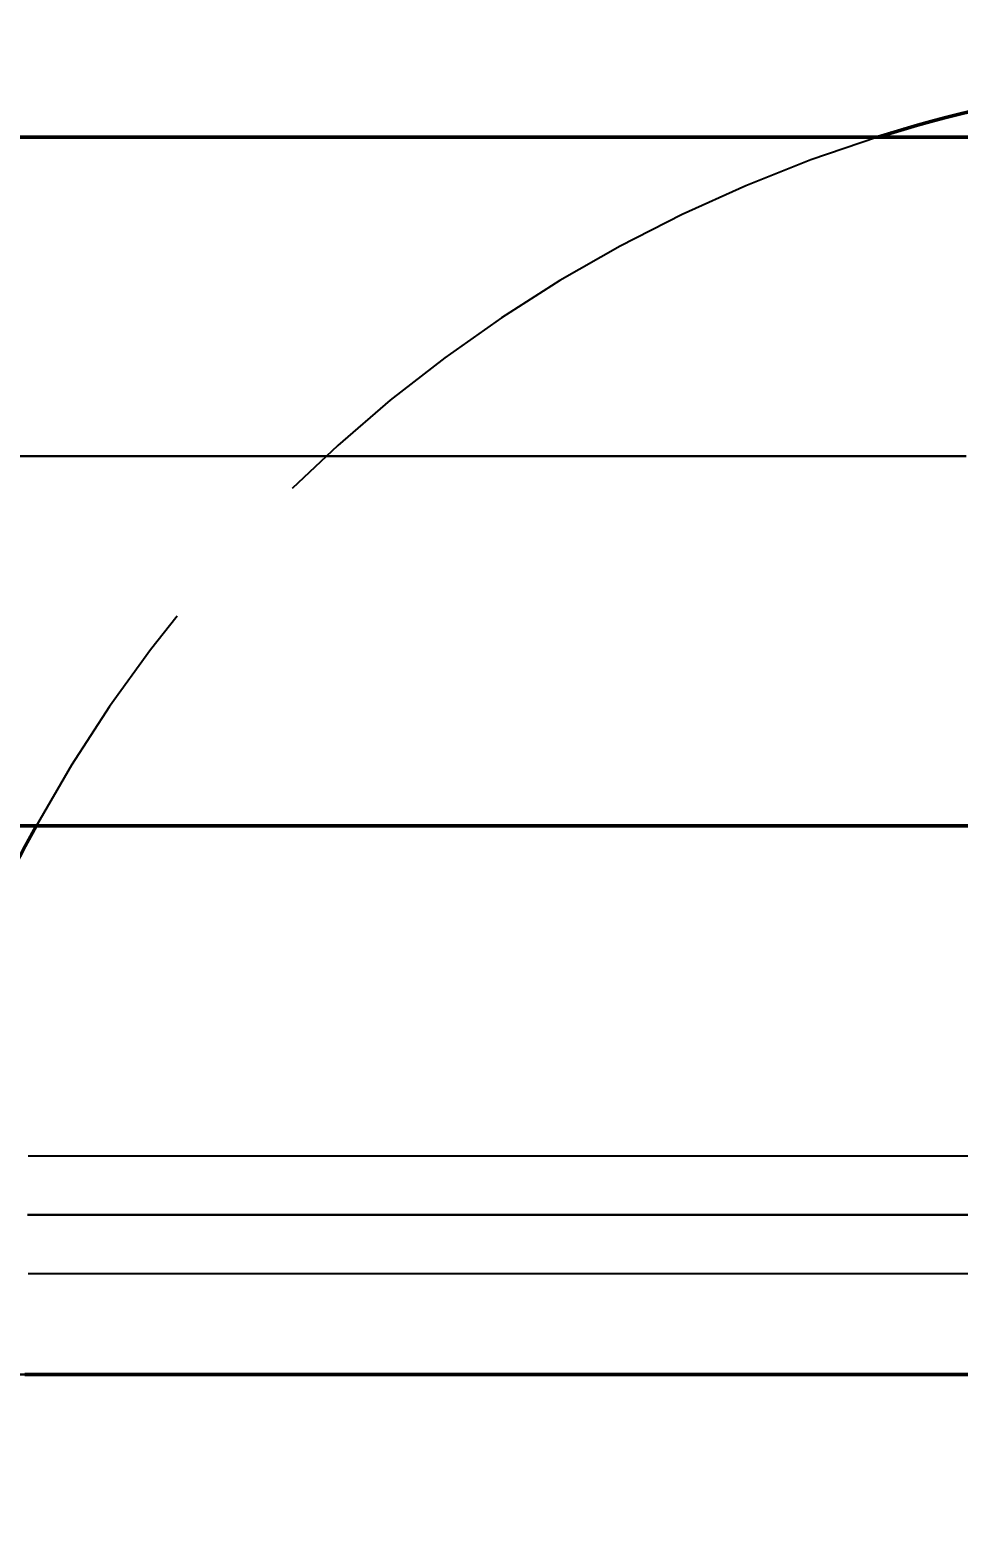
# Model space of a CAD drawing. Header units: millimetres. Extents: x 0 to 420, y 0 to 297.
# Drawn here: x 81.16 to 85.2, y 205.43 to 211.96 of the extents above; entities that cross this region are included whole.
import ezdxf

# ---------------------------------------------------------------- set-up
doc = ezdxf.new("R2010")
doc.units = ezdxf.units.MM
doc.linetypes.add('ISO02-TRAZOS', pattern=[3.75, 3, -0.75])
for name, color, linetype, lineweight in [('01-VISIBLE', 7, 'CONTINUOUS', 50), ('02-OCULTA', 4, 'ISO02-TRAZOS', 25), ('04-COTA', 3, 'CONTINUOUS', 25)]:
    doc.layers.add(name, color=color, linetype=linetype, lineweight=lineweight)
doc.styles.add('ISO3098', font='isocpeur.ttf')
doc.dimstyles.new('FLAMA-ISO', dxfattribs={"dimtxt": 3.5, "dimasz": 3, "dimexe": 2, "dimexo": 1, "dimgap": 1, "dimtad": 1, "dimdec": 1, "dimtxsty": 'ISO3098', "dimcen": 2.5, "dimclrd": 3, "dimclre": 3, "dimclrt": 3, "dimazin": 3, "dimtfac": 1, "dimtmove": 0, "dimatfit": 3, "dimlwd": 25, "dimlwe": 25})

msp = doc.modelspace()

# ---------------------------------------------------------------- linework, layer by layer
at = {"layer": '01-VISIBLE'}
for p, q in [((77.0962, 211.4935), (96.4038, 211.4935)), ((77.0962, 208.4935), (96.4038, 208.4935))]:
    msp.add_line(p, q, dxfattribs=at)
msp.add_lwpolyline([(81.1341, 206.105), (81.1842, 206.105), (81.2343, 206.105), (81.2845, 206.105), (81.3346, 206.105), (81.3848, 206.105), (81.4349, 206.105), (81.4851, 206.105), (81.5352, 206.105), (81.5853, 206.105), (81.6355, 206.105), (81.6856, 206.105), (81.7358, 206.105), (81.7859, 206.105), (81.8361, 206.105), (81.8862, 206.105), (81.9363, 206.105), (81.9865, 206.105), (82.0366, 206.105), (82.0868, 206.105), (82.1369, 206.105), (82.1871, 206.105), (82.2372, 206.105), (82.2873, 206.105), (82.3375, 206.105), (82.3876, 206.105), (82.4378, 206.105), (82.4879, 206.105), (82.538, 206.105), (82.5882, 206.105), (82.6383, 206.105), (82.6885, 206.105), (82.7386, 206.105), (82.7888, 206.105), (82.8389, 206.105), (82.889, 206.105), (82.9392, 206.105), (82.9893, 206.105), (83.0395, 206.105), (83.0896, 206.105), (83.1398, 206.105), (83.1899, 206.105), (83.24, 206.105), (83.2902, 206.105), (83.3403, 206.105), (83.3905, 206.105), (83.4406, 206.105), (83.4908, 206.105), (83.5409, 206.105), (83.591, 206.105), (83.6412, 206.105), (83.6913, 206.105), (83.7415, 206.105), (83.7916, 206.105), (83.8417, 206.105), (83.8919, 206.105), (83.942, 206.105), (83.9922, 206.105), (84.0423, 206.105), (84.0925, 206.105), (84.1426, 206.105), (84.1927, 206.105), (84.2429, 206.105), (84.293, 206.105), (84.3432, 206.105), (84.3933, 206.105), (84.4435, 206.105), (84.4936, 206.105), (84.5437, 206.105), (84.5939, 206.105), (84.644, 206.105), (84.6942, 206.105), (84.7443, 206.105), (84.7945, 206.105), (84.8446, 206.105), (84.8947, 206.105), (84.9449, 206.105), (84.995, 206.105), (85.0452, 206.105), (85.0953, 206.105), (85.1454, 206.105), (85.1956, 206.105), (85.2457, 206.105)], dxfattribs=at)
for start, end in [(72.57726, 107.42274), (151.18654, -180)]:
    msp.add_arc((86.75, 205.4312), 6.3537, start, end, dxfattribs=at)
at = {"layer": '02-OCULTA'}
for p, q in [((77.0962, 211.4935), (85.75, 211.4935)), ((77.0962, 208.4935), (85.75, 208.4935))]:
    msp.add_line(p, q, dxfattribs=at)
for points in [[(81.1008, 210.105), (81.1697, 210.105), (81.2386, 210.105), (81.3075, 210.105), (81.3764, 210.105), (81.4453, 210.105), (81.5142, 210.105), (81.5831, 210.105), (81.652, 210.105), (81.7209, 210.105), (81.7898, 210.105), (81.8587, 210.105), (81.9276, 210.105), (81.9964, 210.105), (82.0653, 210.105), (82.1342, 210.105), (82.2031, 210.105), (82.272, 210.105), (82.3409, 210.105), (82.4098, 210.105), (82.4787, 210.105), (82.5476, 210.105), (82.6165, 210.105), (82.6854, 210.105), (82.7543, 210.105), (82.8232, 210.105), (82.892, 210.105), (82.9609, 210.105), (83.0298, 210.105), (83.0987, 210.105), (83.1676, 210.105), (83.2365, 210.105), (83.3054, 210.105), (83.3743, 210.105), (83.4432, 210.105), (83.5121, 210.105), (83.581, 210.105), (83.6499, 210.105), (83.7187, 210.105), (83.7876, 210.105), (83.8565, 210.105), (83.9254, 210.105), (83.9943, 210.105), (84.0632, 210.105), (84.1321, 210.105), (84.201, 210.105), (84.2699, 210.105), (84.3388, 210.105), (84.4077, 210.105), (84.4766, 210.105), (84.5455, 210.105), (84.6143, 210.105), (84.6832, 210.105), (84.7521, 210.105), (84.821, 210.105), (84.8899, 210.105), (84.9588, 210.105), (85.0277, 210.105), (85.0966, 210.105), (85.1655, 210.105), (85.2344, 210.105)], [(85.2344, 210.105), (85.1655, 210.105), (85.0966, 210.105), (85.0277, 210.105), (84.9588, 210.105), (84.8899, 210.105), (84.821, 210.105), (84.7521, 210.105), (84.6832, 210.105), (84.6143, 210.105), (84.5455, 210.105), (84.4766, 210.105), (84.4077, 210.105), (84.3388, 210.105), (84.2699, 210.105), (84.201, 210.105), (84.1321, 210.105), (84.0632, 210.105), (83.9943, 210.105), (83.9254, 210.105), (83.8565, 210.105), (83.7876, 210.105), (83.7187, 210.105), (83.6499, 210.105), (83.581, 210.105), (83.5121, 210.105), (83.4432, 210.105), (83.3743, 210.105), (83.3054, 210.105), (83.2365, 210.105), (83.1676, 210.105), (83.0987, 210.105), (83.0298, 210.105), (82.9609, 210.105), (82.892, 210.105), (82.8232, 210.105), (82.7543, 210.105), (82.6854, 210.105), (82.6165, 210.105), (82.5476, 210.105), (82.4787, 210.105), (82.4098, 210.105), (82.3409, 210.105), (82.272, 210.105), (82.2031, 210.105), (82.1342, 210.105), (82.0653, 210.105), (81.9964, 210.105), (81.9276, 210.105), (81.8587, 210.105), (81.7898, 210.105), (81.7209, 210.105), (81.652, 210.105), (81.5831, 210.105), (81.5142, 210.105), (81.4453, 210.105), (81.3764, 210.105), (81.3075, 210.105), (81.2386, 210.105), (81.1697, 210.105), (81.1008, 210.105)], [(81.1478, 210.105), (81.1978, 210.105), (81.2479, 210.105), (81.2979, 210.105), (81.3479, 210.105), (81.3979, 210.105), (81.4479, 210.105), (81.498, 210.105), (81.548, 210.105), (81.598, 210.105), (81.648, 210.105), (81.698, 210.105), (81.7481, 210.105), (81.7981, 210.105), (81.8481, 210.105), (81.8981, 210.105), (81.9481, 210.105), (81.9982, 210.105), (82.0482, 210.105), (82.0982, 210.105), (82.1482, 210.105), (82.1982, 210.105), (82.2483, 210.105), (82.2983, 210.105), (82.3483, 210.105), (82.3983, 210.105), (82.4483, 210.105), (82.4983, 210.105), (82.5484, 210.105), (82.5984, 210.105), (82.6484, 210.105), (82.6984, 210.105), (82.7484, 210.105), (82.7985, 210.105), (82.8485, 210.105), (82.8985, 210.105), (82.9485, 210.105), (82.9985, 210.105), (83.0486, 210.105), (83.0986, 210.105), (83.1486, 210.105), (83.1986, 210.105), (83.2486, 210.105), (83.2987, 210.105), (83.3487, 210.105), (83.3987, 210.105), (83.4487, 210.105), (83.4987, 210.105), (83.5488, 210.105), (83.5988, 210.105), (83.6488, 210.105), (83.6988, 210.105), (83.7488, 210.105), (83.7989, 210.105), (83.8489, 210.105), (83.8989, 210.105), (83.9489, 210.105), (83.9989, 210.105), (84.049, 210.105), (84.099, 210.105), (84.149, 210.105), (84.199, 210.105), (84.249, 210.105), (84.299, 210.105), (84.3491, 210.105), (84.3991, 210.105), (84.4491, 210.105), (84.4991, 210.105), (84.5491, 210.105), (84.5992, 210.105), (84.6492, 210.105), (84.6992, 210.105), (84.7492, 210.105), (84.7992, 210.105), (84.8493, 210.105), (84.8993, 210.105), (84.9493, 210.105), (84.9993, 210.105), (85.0493, 210.105), (85.0994, 210.105), (85.1494, 210.105), (85.1994, 210.105)], [(85.21, 210.105), (85.14, 210.105), (85.07, 210.105), (85, 210.105), (84.93, 210.105), (84.86, 210.105), (84.79, 210.105), (84.72, 210.105), (84.65, 210.105), (84.58, 210.105), (84.51, 210.105), (84.44, 210.105), (84.37, 210.105), (84.3, 210.105), (84.23, 210.105), (84.16, 210.105), (84.09, 210.105), (84.02, 210.105), (83.95, 210.105), (83.88, 210.105), (83.81, 210.105), (83.74, 210.105), (83.67, 210.105), (83.6, 210.105), (83.53, 210.105), (83.46, 210.105), (83.39, 210.105), (83.32, 210.105), (83.25, 210.105), (83.18, 210.105), (83.11, 210.105), (83.04, 210.105), (82.97, 210.105), (82.9, 210.105), (82.83, 210.105), (82.76, 210.105), (82.69, 210.105), (82.62, 210.105), (82.55, 210.105), (82.48, 210.105), (82.41, 210.105), (82.34, 210.105), (82.27, 210.105), (82.2, 210.105), (82.13, 210.105), (82.06, 210.105), (81.99, 210.105), (81.92, 210.105), (81.85, 210.105), (81.78, 210.105), (81.71, 210.105), (81.64, 210.105), (81.57, 210.105), (81.5, 210.105), (81.43, 210.105), (81.36, 210.105), (81.29, 210.105), (81.22, 210.105), (81.15, 210.105)], [(85.2468, 207.056), (85.1785, 207.056), (85.1102, 207.056), (85.0419, 207.056), (84.9736, 207.056), (84.9052, 207.056), (84.8369, 207.056), (84.7686, 207.056), (84.7002, 207.056), (84.6319, 207.056), (84.5636, 207.056), (84.4953, 207.056), (84.4269, 207.056), (84.3586, 207.056), (84.2903, 207.056), (84.222, 207.056), (84.1536, 207.056), (84.0853, 207.056), (84.017, 207.056), (83.9487, 207.056), (83.8803, 207.056), (83.812, 207.056), (83.7437, 207.056), (83.6754, 207.056), (83.6071, 207.056), (83.5387, 207.056), (83.4704, 207.056), (83.4021, 207.056), (83.3337, 207.056), (83.2654, 207.056), (83.1971, 207.056), (83.1288, 207.056), (83.0605, 207.056), (82.9921, 207.056), (82.9238, 207.056), (82.8555, 207.056), (82.7871, 207.056), (82.7188, 207.056), (82.6505, 207.056), (82.5822, 207.056), (82.5138, 207.056), (82.4455, 207.056), (82.3772, 207.056), (82.3089, 207.056), (82.2405, 207.056), (82.1722, 207.056), (82.1039, 207.056), (82.0356, 207.056), (81.9672, 207.056), (81.8989, 207.056), (81.8306, 207.056), (81.7623, 207.056), (81.6939, 207.056), (81.6256, 207.056), (81.5573, 207.056), (81.489, 207.056), (81.4206, 207.056), (81.3523, 207.056), (81.284, 207.056), (81.2157, 207.056), (81.1474, 207.056)], [(85.2468, 207.056), (85.1785, 207.056), (85.1102, 207.056), (85.0419, 207.056), (84.9736, 207.056), (84.9052, 207.056), (84.8369, 207.056), (84.7686, 207.056), (84.7002, 207.056), (84.6319, 207.056), (84.5636, 207.056), (84.4953, 207.056), (84.4269, 207.056), (84.3586, 207.056), (84.2903, 207.056), (84.222, 207.056), (84.1536, 207.056), (84.0853, 207.056), (84.017, 207.056), (83.9487, 207.056), (83.8803, 207.056), (83.812, 207.056), (83.7437, 207.056), (83.6754, 207.056), (83.6071, 207.056), (83.5387, 207.056), (83.4704, 207.056), (83.4021, 207.056), (83.3337, 207.056), (83.2654, 207.056), (83.1971, 207.056), (83.1288, 207.056), (83.0605, 207.056), (82.9921, 207.056), (82.9238, 207.056), (82.8555, 207.056), (82.7871, 207.056), (82.7188, 207.056), (82.6505, 207.056), (82.5822, 207.056), (82.5138, 207.056), (82.4455, 207.056), (82.3772, 207.056), (82.3089, 207.056), (82.2405, 207.056), (82.1722, 207.056), (82.1039, 207.056), (82.0356, 207.056), (81.9672, 207.056), (81.8989, 207.056), (81.8306, 207.056), (81.7623, 207.056), (81.6939, 207.056), (81.6256, 207.056), (81.5573, 207.056), (81.489, 207.056), (81.4206, 207.056), (81.3523, 207.056), (81.284, 207.056), (81.2157, 207.056), (81.1474, 207.056)], [(85.2644, 206.8), (85.1969, 206.8), (85.1294, 206.8), (85.0619, 206.8), (84.9943, 206.8), (84.9268, 206.8), (84.8593, 206.8), (84.7918, 206.8), (84.7242, 206.8), (84.6567, 206.8), (84.5892, 206.8), (84.5217, 206.8), (84.4541, 206.8), (84.3866, 206.8), (84.3191, 206.8), (84.2516, 206.8), (84.184, 206.8), (84.1165, 206.8), (84.049, 206.8), (83.9815, 206.8), (83.9139, 206.8), (83.8464, 206.8), (83.7789, 206.8), (83.7114, 206.8), (83.6439, 206.8), (83.5763, 206.8), (83.5088, 206.8), (83.4413, 206.8), (83.3738, 206.8), (83.3062, 206.8), (83.2387, 206.8), (83.1712, 206.8), (83.1037, 206.8), (83.0361, 206.8), (82.9686, 206.8), (82.9011, 206.8), (82.8336, 206.8), (82.766, 206.8), (82.6985, 206.8), (82.631, 206.8), (82.5635, 206.8), (82.4959, 206.8), (82.4284, 206.8), (82.3609, 206.8), (82.2934, 206.8), (82.2258, 206.8), (82.1583, 206.8), (82.0908, 206.8), (82.0232, 206.8), (81.9557, 206.8), (81.8882, 206.8), (81.8207, 206.8), (81.7532, 206.8), (81.6856, 206.8), (81.6181, 206.8), (81.5506, 206.8), (81.4831, 206.8), (81.4155, 206.8), (81.348, 206.8), (81.2805, 206.8), (81.213, 206.8), (81.1454, 206.8)], [(81.1454, 206.8), (81.213, 206.8), (81.2805, 206.8), (81.348, 206.8), (81.4155, 206.8), (81.4831, 206.8), (81.5506, 206.8), (81.6181, 206.8), (81.6856, 206.8), (81.7532, 206.8), (81.8207, 206.8), (81.8882, 206.8), (81.9557, 206.8), (82.0232, 206.8), (82.0908, 206.8), (82.1583, 206.8), (82.2258, 206.8), (82.2934, 206.8), (82.3609, 206.8), (82.4284, 206.8), (82.4959, 206.8), (82.5635, 206.8), (82.631, 206.8), (82.6985, 206.8), (82.766, 206.8), (82.8336, 206.8), (82.9011, 206.8), (82.9686, 206.8), (83.0361, 206.8), (83.1037, 206.8), (83.1712, 206.8), (83.2387, 206.8), (83.3062, 206.8), (83.3738, 206.8), (83.4413, 206.8), (83.5088, 206.8), (83.5763, 206.8), (83.6439, 206.8), (83.7114, 206.8), (83.7789, 206.8), (83.8464, 206.8), (83.9139, 206.8), (83.9815, 206.8), (84.049, 206.8), (84.1165, 206.8), (84.184, 206.8), (84.2516, 206.8), (84.3191, 206.8), (84.3866, 206.8), (84.4541, 206.8), (84.5217, 206.8), (84.5892, 206.8), (84.6567, 206.8), (84.7242, 206.8), (84.7918, 206.8), (84.8593, 206.8), (84.9268, 206.8), (84.9943, 206.8), (85.0619, 206.8), (85.1294, 206.8), (85.1969, 206.8), (85.2644, 206.8)], [(85.2644, 206.8), (85.1969, 206.8), (85.1294, 206.8), (85.0619, 206.8), (84.9943, 206.8), (84.9268, 206.8), (84.8593, 206.8), (84.7918, 206.8), (84.7242, 206.8), (84.6567, 206.8), (84.5892, 206.8), (84.5217, 206.8), (84.4541, 206.8), (84.3866, 206.8), (84.3191, 206.8), (84.2516, 206.8), (84.184, 206.8), (84.1165, 206.8), (84.049, 206.8), (83.9815, 206.8), (83.9139, 206.8), (83.8464, 206.8), (83.7789, 206.8), (83.7114, 206.8), (83.6439, 206.8), (83.5763, 206.8), (83.5088, 206.8), (83.4413, 206.8), (83.3738, 206.8), (83.3062, 206.8), (83.2387, 206.8), (83.1712, 206.8), (83.1037, 206.8), (83.0361, 206.8), (82.9686, 206.8), (82.9011, 206.8), (82.8336, 206.8), (82.766, 206.8), (82.6985, 206.8), (82.631, 206.8), (82.5635, 206.8), (82.4959, 206.8), (82.4284, 206.8), (82.3609, 206.8), (82.2934, 206.8), (82.2258, 206.8), (82.1583, 206.8), (82.0908, 206.8), (82.0232, 206.8), (81.9557, 206.8), (81.8882, 206.8), (81.8207, 206.8), (81.7532, 206.8), (81.6856, 206.8), (81.6181, 206.8), (81.5506, 206.8), (81.4831, 206.8), (81.4155, 206.8), (81.348, 206.8), (81.2805, 206.8), (81.213, 206.8), (81.1454, 206.8)], [(81.1454, 206.8), (81.213, 206.8), (81.2805, 206.8), (81.348, 206.8), (81.4155, 206.8), (81.4831, 206.8), (81.5506, 206.8), (81.6181, 206.8), (81.6856, 206.8), (81.7532, 206.8), (81.8207, 206.8), (81.8882, 206.8), (81.9557, 206.8), (82.0232, 206.8), (82.0908, 206.8), (82.1583, 206.8), (82.2258, 206.8), (82.2934, 206.8), (82.3609, 206.8), (82.4284, 206.8), (82.4959, 206.8), (82.5635, 206.8), (82.631, 206.8), (82.6985, 206.8), (82.766, 206.8), (82.8336, 206.8), (82.9011, 206.8), (82.9686, 206.8), (83.0361, 206.8), (83.1037, 206.8), (83.1712, 206.8), (83.2387, 206.8), (83.3062, 206.8), (83.3738, 206.8), (83.4413, 206.8), (83.5088, 206.8), (83.5763, 206.8), (83.6439, 206.8), (83.7114, 206.8), (83.7789, 206.8), (83.8464, 206.8), (83.9139, 206.8), (83.9815, 206.8), (84.049, 206.8), (84.1165, 206.8), (84.184, 206.8), (84.2516, 206.8), (84.3191, 206.8), (84.3866, 206.8), (84.4541, 206.8), (84.5217, 206.8), (84.5892, 206.8), (84.6567, 206.8), (84.7242, 206.8), (84.7918, 206.8), (84.8593, 206.8), (84.9268, 206.8), (84.9943, 206.8), (85.0619, 206.8), (85.1294, 206.8), (85.1969, 206.8), (85.2644, 206.8)], [(85.2292, 206.8), (85.1601, 206.8), (85.091, 206.8), (85.0219, 206.8), (84.9527, 206.8), (84.8836, 206.8), (84.8145, 206.8), (84.7454, 206.8), (84.6762, 206.8), (84.6071, 206.8), (84.538, 206.8), (84.4689, 206.8), (84.3997, 206.8), (84.3306, 206.8), (84.2615, 206.8), (84.1924, 206.8), (84.1232, 206.8), (84.0541, 206.8), (83.985, 206.8), (83.9159, 206.8), (83.8468, 206.8), (83.7776, 206.8), (83.7085, 206.8), (83.6394, 206.8), (83.5703, 206.8), (83.5011, 206.8), (83.432, 206.8), (83.3629, 206.8), (83.2937, 206.8), (83.2246, 206.8), (83.1555, 206.8), (83.0864, 206.8), (83.0173, 206.8), (82.9481, 206.8), (82.879, 206.8), (82.8099, 206.8), (82.7407, 206.8), (82.6716, 206.8), (82.6025, 206.8), (82.5334, 206.8), (82.4642, 206.8), (82.3951, 206.8), (82.326, 206.8), (82.2569, 206.8), (82.1877, 206.8), (82.1186, 206.8), (82.0495, 206.8), (81.9804, 206.8), (81.9112, 206.8), (81.8421, 206.8), (81.773, 206.8), (81.7039, 206.8), (81.6347, 206.8), (81.5656, 206.8), (81.4965, 206.8), (81.4274, 206.8), (81.3582, 206.8), (81.2891, 206.8), (81.22, 206.8), (81.1509, 206.8)], [(81.1509, 206.8), (81.22, 206.8), (81.2891, 206.8), (81.3582, 206.8), (81.4274, 206.8), (81.4965, 206.8), (81.5656, 206.8), (81.6347, 206.8), (81.7039, 206.8), (81.773, 206.8), (81.8421, 206.8), (81.9112, 206.8), (81.9804, 206.8), (82.0495, 206.8), (82.1186, 206.8), (82.1877, 206.8), (82.2569, 206.8), (82.326, 206.8), (82.3951, 206.8), (82.4642, 206.8), (82.5334, 206.8), (82.6025, 206.8), (82.6716, 206.8), (82.7407, 206.8), (82.8099, 206.8), (82.879, 206.8), (82.9481, 206.8), (83.0173, 206.8), (83.0864, 206.8), (83.1555, 206.8), (83.2246, 206.8), (83.2937, 206.8), (83.3629, 206.8), (83.432, 206.8), (83.5011, 206.8), (83.5703, 206.8), (83.6394, 206.8), (83.7085, 206.8), (83.7776, 206.8), (83.8468, 206.8), (83.9159, 206.8), (83.985, 206.8), (84.0541, 206.8), (84.1232, 206.8), (84.1924, 206.8), (84.2615, 206.8), (84.3306, 206.8), (84.3997, 206.8), (84.4689, 206.8), (84.538, 206.8), (84.6071, 206.8), (84.6762, 206.8), (84.7454, 206.8), (84.8145, 206.8), (84.8836, 206.8), (84.9527, 206.8), (85.0219, 206.8), (85.091, 206.8), (85.1601, 206.8), (85.2292, 206.8)], [(85.2292, 206.8), (85.1601, 206.8), (85.091, 206.8), (85.0219, 206.8), (84.9527, 206.8), (84.8836, 206.8), (84.8145, 206.8), (84.7454, 206.8), (84.6762, 206.8), (84.6071, 206.8), (84.538, 206.8), (84.4689, 206.8), (84.3997, 206.8), (84.3306, 206.8), (84.2615, 206.8), (84.1924, 206.8), (84.1232, 206.8), (84.0541, 206.8), (83.985, 206.8), (83.9159, 206.8), (83.8468, 206.8), (83.7776, 206.8), (83.7085, 206.8), (83.6394, 206.8), (83.5703, 206.8), (83.5011, 206.8), (83.432, 206.8), (83.3629, 206.8), (83.2937, 206.8), (83.2246, 206.8), (83.1555, 206.8), (83.0864, 206.8), (83.0173, 206.8), (82.9481, 206.8), (82.879, 206.8), (82.8099, 206.8), (82.7407, 206.8), (82.6716, 206.8), (82.6025, 206.8), (82.5334, 206.8), (82.4642, 206.8), (82.3951, 206.8), (82.326, 206.8), (82.2569, 206.8), (82.1877, 206.8), (82.1186, 206.8), (82.0495, 206.8), (81.9804, 206.8), (81.9112, 206.8), (81.8421, 206.8), (81.773, 206.8), (81.7039, 206.8), (81.6347, 206.8), (81.5656, 206.8), (81.4965, 206.8), (81.4274, 206.8), (81.3582, 206.8), (81.2891, 206.8), (81.22, 206.8), (81.1509, 206.8)], [(81.1509, 206.8), (81.22, 206.8), (81.2891, 206.8), (81.3582, 206.8), (81.4274, 206.8), (81.4965, 206.8), (81.5656, 206.8), (81.6347, 206.8), (81.7039, 206.8), (81.773, 206.8), (81.8421, 206.8), (81.9112, 206.8), (81.9804, 206.8), (82.0495, 206.8), (82.1186, 206.8), (82.1877, 206.8), (82.2569, 206.8), (82.326, 206.8), (82.3951, 206.8), (82.4642, 206.8), (82.5334, 206.8), (82.6025, 206.8), (82.6716, 206.8), (82.7407, 206.8), (82.8099, 206.8), (82.879, 206.8), (82.9481, 206.8), (83.0173, 206.8), (83.0864, 206.8), (83.1555, 206.8), (83.2246, 206.8), (83.2937, 206.8), (83.3629, 206.8), (83.432, 206.8), (83.5011, 206.8), (83.5703, 206.8), (83.6394, 206.8), (83.7085, 206.8), (83.7776, 206.8), (83.8468, 206.8), (83.9159, 206.8), (83.985, 206.8), (84.0541, 206.8), (84.1232, 206.8), (84.1924, 206.8), (84.2615, 206.8), (84.3306, 206.8), (84.3997, 206.8), (84.4689, 206.8), (84.538, 206.8), (84.6071, 206.8), (84.6762, 206.8), (84.7454, 206.8), (84.8145, 206.8), (84.8836, 206.8), (84.9527, 206.8), (85.0219, 206.8), (85.091, 206.8), (85.1601, 206.8), (85.2292, 206.8)], [(81.1474, 206.544), (81.2157, 206.544), (81.284, 206.544), (81.3523, 206.544), (81.4206, 206.544), (81.489, 206.544), (81.5573, 206.544), (81.6256, 206.544), (81.6939, 206.544), (81.7623, 206.544), (81.8306, 206.544), (81.8989, 206.544), (81.9672, 206.544), (82.0356, 206.544), (82.1039, 206.544), (82.1722, 206.544), (82.2405, 206.544), (82.3089, 206.544), (82.3772, 206.544), (82.4455, 206.544), (82.5138, 206.544), (82.5822, 206.544), (82.6505, 206.544), (82.7188, 206.544), (82.7871, 206.544), (82.8555, 206.544), (82.9238, 206.544), (82.9921, 206.544), (83.0605, 206.544), (83.1288, 206.544), (83.1971, 206.544), (83.2654, 206.544), (83.3337, 206.544), (83.4021, 206.544), (83.4704, 206.544), (83.5387, 206.544), (83.6071, 206.544), (83.6754, 206.544), (83.7437, 206.544), (83.812, 206.544), (83.8803, 206.544), (83.9487, 206.544), (84.017, 206.544), (84.0853, 206.544), (84.1536, 206.544), (84.222, 206.544), (84.2903, 206.544), (84.3586, 206.544), (84.4269, 206.544), (84.4953, 206.544), (84.5636, 206.544), (84.6319, 206.544), (84.7002, 206.544), (84.7686, 206.544), (84.8369, 206.544), (84.9052, 206.544), (84.9736, 206.544), (85.0419, 206.544), (85.1102, 206.544), (85.1785, 206.544), (85.2468, 206.544)], [(81.1474, 206.544), (81.2157, 206.544), (81.284, 206.544), (81.3523, 206.544), (81.4206, 206.544), (81.489, 206.544), (81.5573, 206.544), (81.6256, 206.544), (81.6939, 206.544), (81.7623, 206.544), (81.8306, 206.544), (81.8989, 206.544), (81.9672, 206.544), (82.0356, 206.544), (82.1039, 206.544), (82.1722, 206.544), (82.2405, 206.544), (82.3089, 206.544), (82.3772, 206.544), (82.4455, 206.544), (82.5138, 206.544), (82.5822, 206.544), (82.6505, 206.544), (82.7188, 206.544), (82.7871, 206.544), (82.8555, 206.544), (82.9238, 206.544), (82.9921, 206.544), (83.0605, 206.544), (83.1288, 206.544), (83.1971, 206.544), (83.2654, 206.544), (83.3337, 206.544), (83.4021, 206.544), (83.4704, 206.544), (83.5387, 206.544), (83.6071, 206.544), (83.6754, 206.544), (83.7437, 206.544), (83.812, 206.544), (83.8803, 206.544), (83.9487, 206.544), (84.017, 206.544), (84.0853, 206.544), (84.1536, 206.544), (84.222, 206.544), (84.2903, 206.544), (84.3586, 206.544), (84.4269, 206.544), (84.4953, 206.544), (84.5636, 206.544), (84.6319, 206.544), (84.7002, 206.544), (84.7686, 206.544), (84.8369, 206.544), (84.9052, 206.544), (84.9736, 206.544), (85.0419, 206.544), (85.1102, 206.544), (85.1785, 206.544), (85.2468, 206.544)], [(81.1008, 206.105), (81.1697, 206.105), (81.2386, 206.105), (81.3075, 206.105), (81.3764, 206.105), (81.4453, 206.105), (81.5142, 206.105), (81.5831, 206.105), (81.652, 206.105), (81.7209, 206.105), (81.7898, 206.105), (81.8587, 206.105), (81.9276, 206.105), (81.9964, 206.105), (82.0653, 206.105), (82.1342, 206.105), (82.2031, 206.105), (82.272, 206.105), (82.3409, 206.105), (82.4098, 206.105), (82.4787, 206.105), (82.5476, 206.105), (82.6165, 206.105), (82.6854, 206.105), (82.7543, 206.105), (82.8232, 206.105), (82.892, 206.105), (82.9609, 206.105), (83.0298, 206.105), (83.0987, 206.105), (83.1676, 206.105), (83.2365, 206.105), (83.3054, 206.105), (83.3743, 206.105), (83.4432, 206.105), (83.5121, 206.105), (83.581, 206.105), (83.6499, 206.105), (83.7187, 206.105), (83.7876, 206.105), (83.8565, 206.105), (83.9254, 206.105), (83.9943, 206.105), (84.0632, 206.105), (84.1321, 206.105), (84.201, 206.105), (84.2699, 206.105), (84.3388, 206.105), (84.4077, 206.105), (84.4766, 206.105), (84.5455, 206.105), (84.6143, 206.105), (84.6832, 206.105), (84.7521, 206.105), (84.821, 206.105), (84.8899, 206.105), (84.9588, 206.105), (85.0277, 206.105), (85.0966, 206.105), (85.1655, 206.105), (85.2344, 206.105)], [(85.2344, 206.105), (85.1655, 206.105), (85.0966, 206.105), (85.0277, 206.105), (84.9588, 206.105), (84.8899, 206.105), (84.821, 206.105), (84.7521, 206.105), (84.6832, 206.105), (84.6143, 206.105), (84.5455, 206.105), (84.4766, 206.105), (84.4077, 206.105), (84.3388, 206.105), (84.2699, 206.105), (84.201, 206.105), (84.1321, 206.105), (84.0632, 206.105), (83.9943, 206.105), (83.9254, 206.105), (83.8565, 206.105), (83.7876, 206.105), (83.7187, 206.105), (83.6499, 206.105), (83.581, 206.105), (83.5121, 206.105), (83.4432, 206.105), (83.3743, 206.105), (83.3054, 206.105), (83.2365, 206.105), (83.1676, 206.105), (83.0987, 206.105), (83.0298, 206.105), (82.9609, 206.105), (82.892, 206.105), (82.8232, 206.105), (82.7543, 206.105), (82.6854, 206.105), (82.6165, 206.105), (82.5476, 206.105), (82.4787, 206.105), (82.4098, 206.105), (82.3409, 206.105), (82.272, 206.105), (82.2031, 206.105), (82.1342, 206.105), (82.0653, 206.105), (81.9964, 206.105), (81.9276, 206.105), (81.8587, 206.105), (81.7898, 206.105), (81.7209, 206.105), (81.652, 206.105), (81.5831, 206.105), (81.5142, 206.105), (81.4453, 206.105), (81.3764, 206.105), (81.3075, 206.105), (81.2386, 206.105), (81.1697, 206.105), (81.1008, 206.105)], [(85.21, 206.105), (85.14, 206.105), (85.07, 206.105), (85, 206.105), (84.93, 206.105), (84.86, 206.105), (84.79, 206.105), (84.72, 206.105), (84.65, 206.105), (84.58, 206.105), (84.51, 206.105), (84.44, 206.105), (84.37, 206.105), (84.3, 206.105), (84.23, 206.105), (84.16, 206.105), (84.09, 206.105), (84.02, 206.105), (83.95, 206.105), (83.88, 206.105), (83.81, 206.105), (83.74, 206.105), (83.67, 206.105), (83.6, 206.105), (83.53, 206.105), (83.46, 206.105), (83.39, 206.105), (83.32, 206.105), (83.25, 206.105), (83.18, 206.105), (83.11, 206.105), (83.04, 206.105), (82.97, 206.105), (82.9, 206.105), (82.83, 206.105), (82.76, 206.105), (82.69, 206.105), (82.62, 206.105), (82.55, 206.105), (82.48, 206.105), (82.41, 206.105), (82.34, 206.105), (82.27, 206.105), (82.2, 206.105), (82.13, 206.105), (82.06, 206.105), (81.99, 206.105), (81.92, 206.105), (81.85, 206.105), (81.78, 206.105), (81.71, 206.105), (81.64, 206.105), (81.57, 206.105), (81.5, 206.105), (81.43, 206.105), (81.36, 206.105), (81.29, 206.105), (81.22, 206.105), (81.15, 206.105)]]:
    msp.add_lwpolyline(points, dxfattribs=at)
msp.add_arc((86.75, 205.4312), 6.3537, 107.42274, 151.18654, dxfattribs=at)

# ---------------------------------------------------------------- dimensions: what is measured, and where the dimension line sits
at = {"layer": '04-COTA'}
msp.add_linear_dim(base=(53, 153), p1=(72.925, 153), p2=(83.75, 218.93), angle=90, dimstyle='FLAMA-ISO', override={"dimlfac": 10}, dxfattribs=at).render()

doc.saveas('drawing.dxf')
